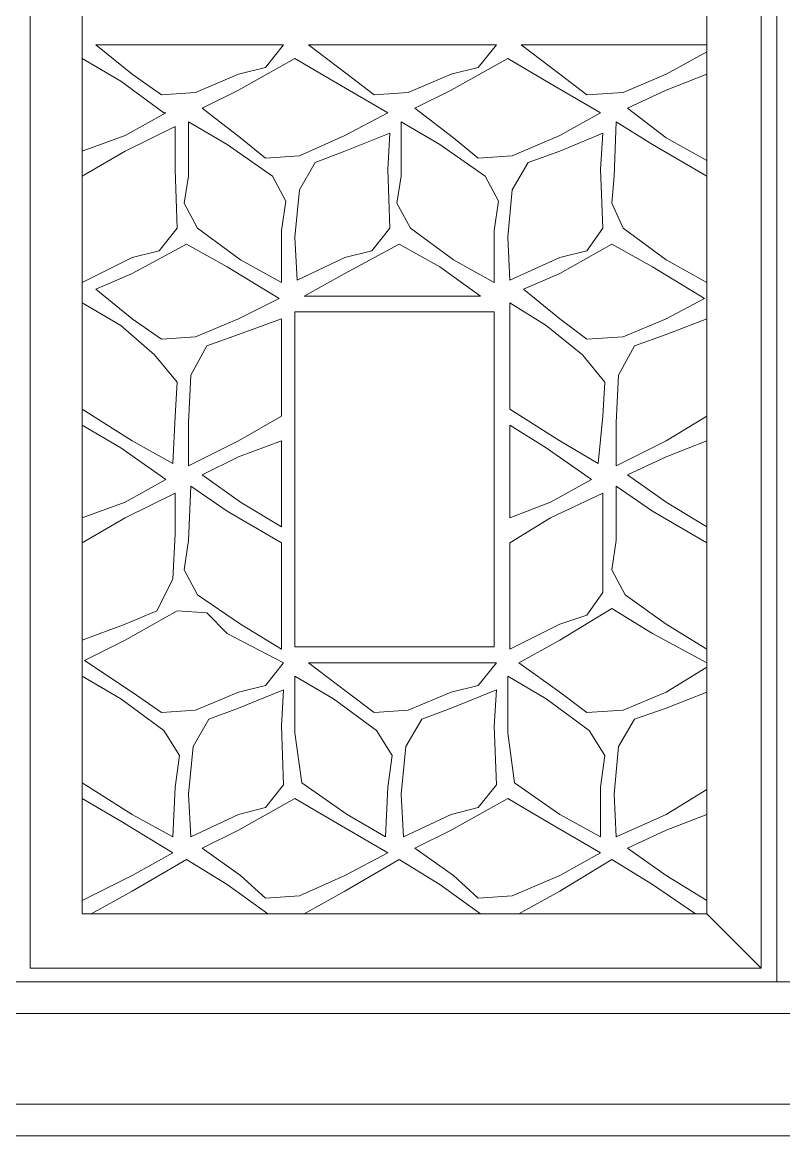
# Model space of a CAD drawing. Header units: centimetres. Extents: x -8.1 to 7.9, y -9.3 to 10.1.
# Drawn here: x -2.37 to 2.34, y -9.35 to -2.46 of the extents above; entities that cross this region are included whole.
import ezdxf

# ---------------------------------------------------------------- set-up
doc = ezdxf.new("R2010")
doc.units = ezdxf.units.CM
doc.header["$MEASUREMENT"] = 0
doc.layers.add('layer 1', color=7, linetype='Continuous')

msp = doc.modelspace()

# ---------------------------------------------------------------- linework, layer by layer
at = {"layer": 'layer 1', "color": 250, "lineweight": 0}
for points, knots in [([(-8.07314, 10.07983), (-8.07314, 10.07983), (7.93978, 10.07983), (7.93978, 10.07983), (7.93978, 10.07983), (7.93978, 10.07983), (7.93978, -9.34849), (7.93978, -9.34849), (7.93978, -9.34849), (7.93978, -9.34849), (-8.07314, -9.34849), (-8.07314, -9.34849), (-8.07314, -9.34849), (-8.07314, -9.34849), (-8.07314, 10.07983), (-8.07314, 10.07983)], [0, 0, 0, 0, 0.25, 0.25, 0.25, 0.25, 0.5, 0.5, 0.5, 0.5, 0.75, 0.75, 0.75, 0.75, 1, 1, 1, 1]), ([(-7.89129, 9.8978), (-7.89129, 9.8978), (7.75793, 9.8978), (7.75793, 9.8978), (7.75793, 9.8978), (7.75793, 9.8978), (7.75793, -9.15261), (7.75793, -9.15261), (7.75793, -9.15261), (7.75793, -9.15261), (-7.89129, -9.15261), (-7.89129, -9.15261), (-7.89129, -9.15261), (-7.89129, -9.15261), (-7.89129, 9.8978), (-7.89129, 9.8978)], [0, 0, 0, 0, 0.25, 0.25, 0.25, 0.25, 0.5, 0.5, 0.5, 0.5, 0.75, 0.75, 0.75, 0.75, 1, 1, 1, 1]), ([(-7.31732, 9.32401), (-7.31732, 9.32401), (7.19799, 9.32401), (7.19799, 9.32401), (7.19799, 9.32401), (7.19799, 9.32401), (7.19799, -8.59267), (7.19799, -8.59267), (7.19799, -8.59267), (7.19799, -8.59267), (-7.31732, -8.59267), (-7.31732, -8.59267), (-7.31732, -8.59267), (-7.31732, -8.59267), (-7.31732, 9.32401), (-7.31732, 9.32401)], [0, 0, 0, 0, 0.25, 0.25, 0.25, 0.25, 0.5, 0.5, 0.5, 0.5, 0.75, 0.75, 0.75, 0.75, 1, 1, 1, 1]), ([(2.29882, -8.39679), (2.29882, -8.39679), (2.29882, 9.14198), (2.29882, 9.14198), (2.29882, 9.14198), (2.29882, 9.14198), (-2.41833, 9.14198), (-2.41833, 9.14198), (-2.41833, 9.14198), (-2.41833, 9.14198), (-2.41833, -8.39679), (-2.41833, -8.39679), (-2.41833, -8.39679), (-2.41833, -8.39679), (2.29882, -8.39679), (2.29882, -8.39679)], [0, 0, 0, 0, 0.25, 0.25, 0.25, 0.25, 0.5, 0.5, 0.5, 0.5, 0.75, 0.75, 0.75, 0.75, 1, 1, 1, 1]), ([(7.00193, -8.39679), (7.00193, -8.39679), (7.00193, 9.14198), (7.00193, 9.14198), (7.00193, 9.14198), (7.00193, 9.14198), (2.29882, 9.14198), (2.29882, 9.14198), (2.29882, 9.14198), (2.29882, 9.14198), (2.29882, -8.39679), (2.29882, -8.39679), (2.29882, -8.39679), (2.29882, -8.39679), (7.00193, -8.39679), (7.00193, -8.39679)], [0, 0, 0, 0, 0.25, 0.25, 0.25, 0.25, 0.5, 0.5, 0.5, 0.5, 0.75, 0.75, 0.75, 0.75, 1, 1, 1, 1]), ([(-2.3203, -8.31279), (-2.3203, -8.31279), (2.20096, -8.31279), (2.20096, -8.31279), (2.20096, -8.31279), (2.20096, -8.31279), (2.20096, 9.04395), (2.20096, 9.04395), (2.20096, 9.04395), (2.20096, 9.04395), (-2.3203, 9.04395), (-2.3203, 9.04395), (-2.3203, 9.04395), (-2.3203, 9.04395), (-2.3203, -8.31279), (-2.3203, -8.31279)], [0, 0, 0, 0, 0.25, 0.25, 0.25, 0.25, 0.5, 0.5, 0.5, 0.5, 0.75, 0.75, 0.75, 0.75, 1, 1, 1, 1]), ([(-1.69038, -2.78371), (-1.69038, -2.78371), (-1.91432, -2.60186), (-1.91432, -2.60186), (-1.91432, -2.60186), (-1.91432, -2.60186), (-0.75253, -2.60186), (-0.75253, -2.60186)], [0, 0, 0, 0, 0.5, 0.5, 0.5, 0.5, 1, 1, 1, 1]), ([(-1.03259, -2.78371), (-1.03259, -2.78371), (-0.86459, -2.7418), (-0.86459, -2.7418), (-0.86459, -2.7418), (-0.86459, -2.7418), (-0.75253, -2.60186), (-0.75253, -2.60186)], [0, 0, 0, 0, 0.5, 0.5, 0.5, 0.5, 1, 1, 1, 1]), ([(0.28317, -2.78371), (0.28317, -2.78371), (0.45117, -2.7418), (0.45117, -2.7418), (0.45117, -2.7418), (0.45117, -2.7418), (0.56323, -2.60186), (0.56323, -2.60186)], [0, 0, 0, 0, 0.5, 0.5, 0.5, 0.5, 1, 1, 1, 1]), ([(1.86496, -2.60186), (1.86496, -2.60186), (0.7172, -2.60186), (0.7172, -2.60186), (0.7172, -2.60186), (0.7172, -2.60186), (0.95517, -2.78371), (0.95517, -2.78371), (0.95517, -2.78371), (0.95517, -2.78371), (1.12317, -2.9098), (1.12317, -2.9098), (1.12317, -2.9098), (1.12317, -2.9098), (1.34711, -2.89577), (1.34711, -2.89577), (1.34711, -2.89577), (1.34711, -2.89577), (1.61296, -2.78371), (1.61296, -2.78371), (1.61296, -2.78371), (1.61296, -2.78371), (1.86496, -2.64377), (1.86496, -2.64377)], [0, 0, 0, 0, 0.1666667, 0.1666667, 0.1666667, 0.1666667, 0.3333333, 0.3333333, 0.3333333, 0.3333333, 0.5, 0.5, 0.5, 0.5, 0.6666667, 0.6666667, 0.6666667, 0.6666667, 0.8333333, 0.8333333, 0.8333333, 0.8333333, 1, 1, 1, 1]), ([(-1.99832, -3.25965), (-1.99832, -3.25965), (-1.73229, -3.16162), (-1.73229, -3.16162), (-1.73229, -3.16162), (-1.73229, -3.16162), (-1.48047, -3.02168), (-1.48047, -3.02168), (-1.48047, -3.02168), (-1.48047, -3.02168), (-1.4945, -3.02168), (-1.4945, -3.02168), (-1.4945, -3.02168), (-1.4945, -3.02168), (-1.76035, -2.8258), (-1.76035, -2.8258), (-1.76035, -2.8258), (-1.76035, -2.8258), (-1.99832, -2.68586), (-1.99832, -2.68586)], [0, 0, 0, 0, 0.2, 0.2, 0.2, 0.2, 0.4, 0.4, 0.4, 0.4, 0.6, 0.6, 0.6, 0.6, 0.8, 0.8, 0.8, 0.8, 1, 1, 1, 1]), ([(0.2972, -3.17565), (0.2972, -3.17565), (0.05923, -2.9938), (0.05923, -2.9938), (0.05923, -2.9938), (0.05923, -2.9938), (0.28317, -2.88174), (0.28317, -2.88174), (0.28317, -2.88174), (0.28317, -2.88174), (0.6332, -2.68586), (0.6332, -2.68586)], [0, 0, 0, 0, 0.3333333, 0.3333333, 0.3333333, 0.3333333, 0.6666667, 0.6666667, 0.6666667, 0.6666667, 1, 1, 1, 1]), ([(0.6332, -2.68586), (0.6332, -2.68586), (0.87117, -2.8258), (0.87117, -2.8258), (0.87117, -2.8258), (0.87117, -2.8258), (1.20699, -3.02168), (1.20699, -3.02168), (1.20699, -3.02168), (1.20699, -3.02168), (0.95517, -3.16162), (0.95517, -3.16162), (0.95517, -3.16162), (0.95517, -3.16162), (0.66126, -3.28771), (0.66126, -3.28771)], [0, 0, 0, 0, 0.25, 0.25, 0.25, 0.25, 0.5, 0.5, 0.5, 0.5, 0.75, 0.75, 0.75, 0.75, 1, 1, 1, 1]), ([(-1.69038, -2.78371), (-1.69038, -2.78371), (-1.50835, -2.9098), (-1.50835, -2.9098), (-1.50835, -2.9098), (-1.50835, -2.9098), (-1.29844, -2.89577), (-1.29844, -2.89577)], [0, 0, 0, 0, 0.5, 0.5, 0.5, 0.5, 1, 1, 1, 1]), ([(-0.36059, -2.78371), (-0.36059, -2.78371), (-0.19259, -2.9098), (-0.19259, -2.9098), (-0.19259, -2.9098), (-0.19259, -2.9098), (0.01732, -2.89577), (0.01732, -2.89577)], [0, 0, 0, 0, 0.5, 0.5, 0.5, 0.5, 1, 1, 1, 1]), ([(1.86496, -3.31577), (1.86496, -3.31577), (1.61296, -3.17565), (1.61296, -3.17565), (1.61296, -3.17565), (1.61296, -3.17565), (1.37499, -2.9938), (1.37499, -2.9938), (1.37499, -2.9938), (1.37499, -2.9938), (1.61296, -2.88174), (1.61296, -2.88174), (1.61296, -2.88174), (1.61296, -2.88174), (1.86496, -2.78371), (1.86496, -2.78371)], [0, 0, 0, 0, 0.25, 0.25, 0.25, 0.25, 0.5, 0.5, 0.5, 0.5, 0.75, 0.75, 0.75, 0.75, 1, 1, 1, 1]), ([(1.86496, -3.41362), (1.86496, -3.41362), (1.52896, -3.21774), (1.52896, -3.21774), (1.52896, -3.21774), (1.52896, -3.21774), (1.30502, -3.0778), (1.30502, -3.0778), (1.30502, -3.0778), (1.30502, -3.0778), (1.29099, -3.41362), (1.29099, -3.41362), (1.29099, -3.41362), (1.29099, -3.41362), (1.27714, -3.58162), (1.27714, -3.58162), (1.27714, -3.58162), (1.27714, -3.58162), (1.34711, -3.73559), (1.34711, -3.73559), (1.34711, -3.73559), (1.34711, -3.73559), (1.61296, -3.93165), (1.61296, -3.93165), (1.61296, -3.93165), (1.61296, -3.93165), (1.86496, -4.07159), (1.86496, -4.07159)], [0, 0, 0, 0, 0.1428571, 0.1428571, 0.1428571, 0.1428571, 0.2857143, 0.2857143, 0.2857143, 0.2857143, 0.4285714, 0.4285714, 0.4285714, 0.4285714, 0.5714286, 0.5714286, 0.5714286, 0.5714286, 0.7142857, 0.7142857, 0.7142857, 0.7142857, 0.8571429, 0.8571429, 0.8571429, 0.8571429, 1, 1, 1, 1]), ([(-1.99832, -3.41362), (-1.99832, -3.41362), (-1.73229, -3.25965), (-1.73229, -3.25965), (-1.73229, -3.25965), (-1.73229, -3.25965), (-1.42435, -3.10568), (-1.42435, -3.10568), (-1.42435, -3.10568), (-1.42435, -3.10568), (-1.42435, -3.37171), (-1.42435, -3.37171), (-1.42435, -3.37171), (-1.42435, -3.37171), (-1.4105, -3.73559), (-1.4105, -3.73559)], [0, 0, 0, 0, 0.25, 0.25, 0.25, 0.25, 0.5, 0.5, 0.5, 0.5, 0.75, 0.75, 0.75, 0.75, 1, 1, 1, 1]), ([(-0.37462, -3.25965), (-0.37462, -3.25965), (-0.09474, -3.14777), (-0.09474, -3.14777), (-0.09474, -3.14777), (-0.09474, -3.14777), (-0.10859, -3.37171), (-0.10859, -3.37171), (-0.10859, -3.37171), (-0.10859, -3.37171), (-0.09474, -3.73559), (-0.09474, -3.73559)], [0, 0, 0, 0, 0.3333333, 0.3333333, 0.3333333, 0.3333333, 0.6666667, 0.6666667, 0.6666667, 0.6666667, 1, 1, 1, 1]), ([(0.95517, -3.25965), (0.95517, -3.25965), (1.22102, -3.14777), (1.22102, -3.14777), (1.22102, -3.14777), (1.22102, -3.14777), (1.20699, -3.37171), (1.20699, -3.37171), (1.20699, -3.37171), (1.20699, -3.37171), (1.22102, -3.73559), (1.22102, -3.73559)], [0, 0, 0, 0, 0.3333333, 0.3333333, 0.3333333, 0.3333333, 0.6666667, 0.6666667, 0.6666667, 0.6666667, 1, 1, 1, 1]), ([(-1.01856, -3.17565), (-1.01856, -3.17565), (-0.86459, -3.30174), (-0.86459, -3.30174), (-0.86459, -3.30174), (-0.86459, -3.30174), (-0.6545, -3.28771), (-0.6545, -3.28771)], [0, 0, 0, 0, 0.5, 0.5, 0.5, 0.5, 1, 1, 1, 1]), ([(0.2972, -3.17565), (0.2972, -3.17565), (0.45117, -3.30174), (0.45117, -3.30174), (0.45117, -3.30174), (0.45117, -3.30174), (0.66126, -3.28771), (0.66126, -3.28771)], [0, 0, 0, 0, 0.5, 0.5, 0.5, 0.5, 1, 1, 1, 1]), ([(-0.37462, -3.25965), (-0.37462, -3.25965), (-0.55665, -3.32962), (-0.55665, -3.32962), (-0.55665, -3.32962), (-0.55665, -3.32962), (-0.6545, -3.49762), (-0.6545, -3.49762)], [0, 0, 0, 0, 0.5, 0.5, 0.5, 0.5, 1, 1, 1, 1]), ([(0.95517, -3.25965), (0.95517, -3.25965), (0.75911, -3.32962), (0.75911, -3.32962), (0.75911, -3.32962), (0.75911, -3.32962), (0.66126, -3.49762), (0.66126, -3.49762)], [0, 0, 0, 0, 0.5, 0.5, 0.5, 0.5, 1, 1, 1, 1]), ([(-1.34053, -3.41362), (-1.34053, -3.41362), (-1.36841, -3.58162), (-1.36841, -3.58162), (-1.36841, -3.58162), (-1.36841, -3.58162), (-1.28441, -3.73559), (-1.28441, -3.73559)], [0, 0, 0, 0, 0.5, 0.5, 0.5, 0.5, 1, 1, 1, 1]), ([(-0.76656, -3.74962), (-0.76656, -3.74962), (-0.7385, -3.56759), (-0.7385, -3.56759), (-0.7385, -3.56759), (-0.7385, -3.56759), (-0.8225, -3.41362), (-0.8225, -3.41362)], [0, 0, 0, 0, 0.5, 0.5, 0.5, 0.5, 1, 1, 1, 1]), ([(-0.02477, -3.41362), (-0.02477, -3.41362), (-0.05265, -3.58162), (-0.05265, -3.58162), (-0.05265, -3.58162), (-0.05265, -3.58162), (0.03135, -3.73559), (0.03135, -3.73559)], [0, 0, 0, 0, 0.5, 0.5, 0.5, 0.5, 1, 1, 1, 1]), ([(0.5492, -3.74962), (0.5492, -3.74962), (0.57726, -3.56759), (0.57726, -3.56759), (0.57726, -3.56759), (0.57726, -3.56759), (0.49326, -3.41362), (0.49326, -3.41362)], [0, 0, 0, 0, 0.5, 0.5, 0.5, 0.5, 1, 1, 1, 1]), ([(-0.37462, -3.91762), (-0.37462, -3.91762), (-0.66853, -4.05756), (-0.66853, -4.05756), (-0.66853, -4.05756), (-0.66853, -4.05756), (-0.68256, -3.79153), (-0.68256, -3.79153), (-0.68256, -3.79153), (-0.68256, -3.79153), (-0.6545, -3.49762), (-0.6545, -3.49762)], [0, 0, 0, 0, 0.3333333, 0.3333333, 0.3333333, 0.3333333, 0.6666667, 0.6666667, 0.6666667, 0.6666667, 1, 1, 1, 1]), ([(0.95517, -3.91762), (0.95517, -3.91762), (0.64723, -4.05756), (0.64723, -4.05756), (0.64723, -4.05756), (0.64723, -4.05756), (0.6332, -3.79153), (0.6332, -3.79153), (0.6332, -3.79153), (0.6332, -3.79153), (0.66126, -3.49762), (0.66126, -3.49762)], [0, 0, 0, 0, 0.3333333, 0.3333333, 0.3333333, 0.3333333, 0.6666667, 0.6666667, 0.6666667, 0.6666667, 1, 1, 1, 1]), ([(-1.69038, -3.91762), (-1.69038, -3.91762), (-1.52238, -3.87553), (-1.52238, -3.87553), (-1.52238, -3.87553), (-1.52238, -3.87553), (-1.4105, -3.73559), (-1.4105, -3.73559)], [0, 0, 0, 0, 0.5, 0.5, 0.5, 0.5, 1, 1, 1, 1]), ([(-0.37462, -3.91762), (-0.37462, -3.91762), (-0.20662, -3.87553), (-0.20662, -3.87553), (-0.20662, -3.87553), (-0.20662, -3.87553), (-0.09474, -3.73559), (-0.09474, -3.73559)], [0, 0, 0, 0, 0.5, 0.5, 0.5, 0.5, 1, 1, 1, 1]), ([(0.95517, -3.91762), (0.95517, -3.91762), (1.12317, -3.87553), (1.12317, -3.87553), (1.12317, -3.87553), (1.12317, -3.87553), (1.22102, -3.73559), (1.22102, -3.73559)], [0, 0, 0, 0, 0.5, 0.5, 0.5, 0.5, 1, 1, 1, 1]), ([(-0.78059, -4.16944), (-0.78059, -4.16944), (-1.10256, -3.97356), (-1.10256, -3.97356), (-1.10256, -3.97356), (-1.10256, -3.97356), (-1.35438, -3.83362), (-1.35438, -3.83362), (-1.35438, -3.83362), (-1.35438, -3.83362), (-1.69038, -4.01547), (-1.69038, -4.01547), (-1.69038, -4.01547), (-1.69038, -4.01547), (-1.91432, -4.1135), (-1.91432, -4.1135), (-1.91432, -4.1135), (-1.91432, -4.1135), (-1.69038, -4.29553), (-1.69038, -4.29553), (-1.69038, -4.29553), (-1.69038, -4.29553), (-1.50835, -4.42144), (-1.50835, -4.42144), (-1.50835, -4.42144), (-1.50835, -4.42144), (-1.29844, -4.40741), (-1.29844, -4.40741), (-1.29844, -4.40741), (-1.29844, -4.40741), (-1.03259, -4.29553), (-1.03259, -4.29553), (-1.03259, -4.29553), (-1.03259, -4.29553), (-0.78059, -4.16944), (-0.78059, -4.16944)], [0, 0, 0, 0, 0.1111111, 0.1111111, 0.1111111, 0.1111111, 0.2222222, 0.2222222, 0.2222222, 0.2222222, 0.3333333, 0.3333333, 0.3333333, 0.3333333, 0.4444444, 0.4444444, 0.4444444, 0.4444444, 0.5555556, 0.5555556, 0.5555556, 0.5555556, 0.6666667, 0.6666667, 0.6666667, 0.6666667, 0.7777778, 0.7777778, 0.7777778, 0.7777778, 0.8888889, 0.8888889, 0.8888889, 0.8888889, 1, 1, 1, 1]), ([(-1.99832, -4.85547), (-1.99832, -4.85547), (-1.69038, -5.05135), (-1.69038, -5.05135), (-1.69038, -5.05135), (-1.69038, -5.05135), (-1.43838, -5.19129), (-1.43838, -5.19129), (-1.43838, -5.19129), (-1.43838, -5.19129), (-1.42435, -4.89738), (-1.42435, -4.89738), (-1.42435, -4.89738), (-1.42435, -4.89738), (-1.4105, -4.68747), (-1.4105, -4.68747), (-1.4105, -4.68747), (-1.4105, -4.68747), (-1.55044, -4.51947), (-1.55044, -4.51947), (-1.55044, -4.51947), (-1.55044, -4.51947), (-1.76035, -4.33744), (-1.76035, -4.33744), (-1.76035, -4.33744), (-1.76035, -4.33744), (-1.99832, -4.1975), (-1.99832, -4.1975)], [0, 0, 0, 0, 0.1428571, 0.1428571, 0.1428571, 0.1428571, 0.2857143, 0.2857143, 0.2857143, 0.2857143, 0.4285714, 0.4285714, 0.4285714, 0.4285714, 0.5714286, 0.5714286, 0.5714286, 0.5714286, 0.7142857, 0.7142857, 0.7142857, 0.7142857, 0.8571429, 0.8571429, 0.8571429, 0.8571429, 1, 1, 1, 1]), ([(-0.68256, -4.25344), (-0.68256, -4.25344), (0.5492, -4.25344), (0.5492, -4.25344), (0.5492, -4.25344), (0.5492, -4.25344), (0.5492, -6.32521), (0.5492, -6.32521), (0.5492, -6.32521), (0.5492, -6.32521), (-0.68256, -6.32521), (-0.68256, -6.32521), (-0.68256, -6.32521), (-0.68256, -6.32521), (-0.68256, -4.25344), (-0.68256, -4.25344)], [0, 0, 0, 0, 0.25, 0.25, 0.25, 0.25, 0.5, 0.5, 0.5, 0.5, 0.75, 0.75, 0.75, 0.75, 1, 1, 1, 1]), ([(0.95517, -4.29553), (0.95517, -4.29553), (1.12317, -4.42144), (1.12317, -4.42144), (1.12317, -4.42144), (1.12317, -4.42144), (1.34711, -4.40741), (1.34711, -4.40741)], [0, 0, 0, 0, 0.5, 0.5, 0.5, 0.5, 1, 1, 1, 1]), ([(-1.03259, -4.39356), (-1.03259, -4.39356), (-1.22847, -4.46353), (-1.22847, -4.46353), (-1.22847, -4.46353), (-1.22847, -4.46353), (-1.3265, -4.64538), (-1.3265, -4.64538)], [0, 0, 0, 0, 0.5, 0.5, 0.5, 0.5, 1, 1, 1, 1]), ([(1.61296, -4.39356), (1.61296, -4.39356), (1.41708, -4.46353), (1.41708, -4.46353), (1.41708, -4.46353), (1.41708, -4.46353), (1.31905, -4.64538), (1.31905, -4.64538)], [0, 0, 0, 0, 0.5, 0.5, 0.5, 0.5, 1, 1, 1, 1]), ([(1.22102, -4.89738), (1.22102, -4.89738), (1.23505, -4.68747), (1.23505, -4.68747), (1.23505, -4.68747), (1.23505, -4.68747), (1.09511, -4.51947), (1.09511, -4.51947)], [0, 0, 0, 0, 0.5, 0.5, 0.5, 0.5, 1, 1, 1, 1]), ([(1.86496, -4.89738), (1.86496, -4.89738), (1.61296, -5.05135), (1.61296, -5.05135), (1.61296, -5.05135), (1.61296, -5.05135), (1.30502, -5.20532), (1.30502, -5.20532), (1.30502, -5.20532), (1.30502, -5.20532), (1.30502, -4.93929), (1.30502, -4.93929), (1.30502, -4.93929), (1.30502, -4.93929), (1.31905, -4.64538), (1.31905, -4.64538)], [0, 0, 0, 0, 0.25, 0.25, 0.25, 0.25, 0.5, 0.5, 0.5, 0.5, 0.75, 0.75, 0.75, 0.75, 1, 1, 1, 1]), ([(-1.99832, -5.52729), (-1.99832, -5.52729), (-1.73229, -5.42926), (-1.73229, -5.42926), (-1.73229, -5.42926), (-1.73229, -5.42926), (-1.48047, -5.28932), (-1.48047, -5.28932), (-1.48047, -5.28932), (-1.48047, -5.28932), (-1.76035, -5.09326), (-1.76035, -5.09326), (-1.76035, -5.09326), (-1.76035, -5.09326), (-1.99832, -4.95332), (-1.99832, -4.95332)], [0, 0, 0, 0, 0.25, 0.25, 0.25, 0.25, 0.5, 0.5, 0.5, 0.5, 0.75, 0.75, 0.75, 0.75, 1, 1, 1, 1]), ([(1.86496, -5.05135), (1.86496, -5.05135), (1.61296, -5.14938), (1.61296, -5.14938), (1.61296, -5.14938), (1.61296, -5.14938), (1.37499, -5.26126), (1.37499, -5.26126), (1.37499, -5.26126), (1.37499, -5.26126), (1.61296, -5.42926), (1.61296, -5.42926), (1.61296, -5.42926), (1.61296, -5.42926), (1.86496, -5.58323), (1.86496, -5.58323)], [0, 0, 0, 0, 0.25, 0.25, 0.25, 0.25, 0.5, 0.5, 0.5, 0.5, 0.75, 0.75, 0.75, 0.75, 1, 1, 1, 1]), ([(1.30502, -5.66724), (1.30502, -5.66724), (1.30502, -5.33123), (1.30502, -5.33123), (1.30502, -5.33123), (1.30502, -5.33123), (1.52896, -5.4852), (1.52896, -5.4852), (1.52896, -5.4852), (1.52896, -5.4852), (1.86496, -5.68127), (1.86496, -5.68127)], [0, 0, 0, 0, 0.3333333, 0.3333333, 0.3333333, 0.3333333, 0.6666667, 0.6666667, 0.6666667, 0.6666667, 1, 1, 1, 1]), ([(-1.99832, -6.28312), (-1.99832, -6.28312), (-1.73229, -6.18509), (-1.73229, -6.18509), (-1.73229, -6.18509), (-1.73229, -6.18509), (-1.53641, -6.10109), (-1.53641, -6.10109), (-1.53641, -6.10109), (-1.53641, -6.10109), (-1.43838, -5.90521), (-1.43838, -5.90521), (-1.43838, -5.90521), (-1.43838, -5.90521), (-1.42435, -5.62532), (-1.42435, -5.62532), (-1.42435, -5.62532), (-1.42435, -5.62532), (-1.42435, -5.37332), (-1.42435, -5.37332), (-1.42435, -5.37332), (-1.42435, -5.37332), (-1.73229, -5.52729), (-1.73229, -5.52729), (-1.73229, -5.52729), (-1.73229, -5.52729), (-1.99832, -5.68127), (-1.99832, -5.68127)], [0, 0, 0, 0, 0.1428571, 0.1428571, 0.1428571, 0.1428571, 0.2857143, 0.2857143, 0.2857143, 0.2857143, 0.4285714, 0.4285714, 0.4285714, 0.4285714, 0.5714286, 0.5714286, 0.5714286, 0.5714286, 0.7142857, 0.7142857, 0.7142857, 0.7142857, 0.8571429, 0.8571429, 0.8571429, 0.8571429, 1, 1, 1, 1]), ([(-1.34053, -5.66724), (-1.34053, -5.66724), (-1.36841, -5.84927), (-1.36841, -5.84927), (-1.36841, -5.84927), (-1.36841, -5.84927), (-1.28441, -6.00324), (-1.28441, -6.00324)], [0, 0, 0, 0, 0.5, 0.5, 0.5, 0.5, 1, 1, 1, 1]), ([(1.30502, -5.66724), (1.30502, -5.66724), (1.27714, -5.84927), (1.27714, -5.84927), (1.27714, -5.84927), (1.27714, -5.84927), (1.36096, -6.00324), (1.36096, -6.00324)], [0, 0, 0, 0, 0.5, 0.5, 0.5, 0.5, 1, 1, 1, 1]), ([(0.95517, -6.18509), (0.95517, -6.18509), (1.12317, -6.12915), (1.12317, -6.12915), (1.12317, -6.12915), (1.12317, -6.12915), (1.22102, -5.98921), (1.22102, -5.98921)], [0, 0, 0, 0, 0.5, 0.5, 0.5, 0.5, 1, 1, 1, 1]), ([(1.86496, -6.33906), (1.86496, -6.33906), (1.61296, -6.18509), (1.61296, -6.18509), (1.61296, -6.18509), (1.61296, -6.18509), (1.36096, -6.00324), (1.36096, -6.00324)], [0, 0, 0, 0, 0.5, 0.5, 0.5, 0.5, 1, 1, 1, 1]), ([(-1.10256, -6.24121), (-1.10256, -6.24121), (-1.22847, -6.11512), (-1.22847, -6.11512), (-1.22847, -6.11512), (-1.22847, -6.11512), (-1.4105, -6.10109), (-1.4105, -6.10109)], [0, 0, 0, 0, 0.5, 0.5, 0.5, 0.5, 1, 1, 1, 1]), ([(1.86496, -6.42306), (1.86496, -6.42306), (1.52896, -6.24121), (1.52896, -6.24121), (1.52896, -6.24121), (1.52896, -6.24121), (1.27714, -6.08724), (1.27714, -6.08724), (1.27714, -6.08724), (1.27714, -6.08724), (0.95517, -6.28312), (0.95517, -6.28312), (0.95517, -6.28312), (0.95517, -6.28312), (0.70317, -6.42306), (0.70317, -6.42306), (0.70317, -6.42306), (0.70317, -6.42306), (0.95517, -6.60509), (0.95517, -6.60509), (0.95517, -6.60509), (0.95517, -6.60509), (1.12317, -6.731), (1.12317, -6.731), (1.12317, -6.731), (1.12317, -6.731), (1.34711, -6.71697), (1.34711, -6.71697), (1.34711, -6.71697), (1.34711, -6.71697), (1.61296, -6.60509), (1.61296, -6.60509), (1.61296, -6.60509), (1.61296, -6.60509), (1.86496, -6.45112), (1.86496, -6.45112)], [0, 0, 0, 0, 0.1111111, 0.1111111, 0.1111111, 0.1111111, 0.2222222, 0.2222222, 0.2222222, 0.2222222, 0.3333333, 0.3333333, 0.3333333, 0.3333333, 0.4444444, 0.4444444, 0.4444444, 0.4444444, 0.5555556, 0.5555556, 0.5555556, 0.5555556, 0.6666667, 0.6666667, 0.6666667, 0.6666667, 0.7777778, 0.7777778, 0.7777778, 0.7777778, 0.8888889, 0.8888889, 0.8888889, 0.8888889, 1, 1, 1, 1]), ([(-1.03259, -6.60509), (-1.03259, -6.60509), (-0.86459, -6.563), (-0.86459, -6.563), (-0.86459, -6.563), (-0.86459, -6.563), (-0.75253, -6.42306), (-0.75253, -6.42306)], [0, 0, 0, 0, 0.5, 0.5, 0.5, 0.5, 1, 1, 1, 1]), ([(0.56323, -6.42306), (0.56323, -6.42306), (-0.59856, -6.42306), (-0.59856, -6.42306), (-0.59856, -6.42306), (-0.59856, -6.42306), (-0.36059, -6.60509), (-0.36059, -6.60509), (-0.36059, -6.60509), (-0.36059, -6.60509), (-0.19259, -6.731), (-0.19259, -6.731), (-0.19259, -6.731), (-0.19259, -6.731), (0.01732, -6.71697), (0.01732, -6.71697), (0.01732, -6.71697), (0.01732, -6.71697), (0.28317, -6.60509), (0.28317, -6.60509), (0.28317, -6.60509), (0.28317, -6.60509), (0.45117, -6.563), (0.45117, -6.563), (0.45117, -6.563), (0.45117, -6.563), (0.56323, -6.42306), (0.56323, -6.42306)], [0, 0, 0, 0, 0.1428571, 0.1428571, 0.1428571, 0.1428571, 0.2857143, 0.2857143, 0.2857143, 0.2857143, 0.4285714, 0.4285714, 0.4285714, 0.4285714, 0.5714286, 0.5714286, 0.5714286, 0.5714286, 0.7142857, 0.7142857, 0.7142857, 0.7142857, 0.8571429, 0.8571429, 0.8571429, 0.8571429, 1, 1, 1, 1]), ([(-1.99832, -7.16503), (-1.99832, -7.16503), (-1.69038, -7.36091), (-1.69038, -7.36091), (-1.69038, -7.36091), (-1.69038, -7.36091), (-1.43838, -7.50085), (-1.43838, -7.50085), (-1.43838, -7.50085), (-1.43838, -7.50085), (-1.42435, -7.19291), (-1.42435, -7.19291), (-1.42435, -7.19291), (-1.42435, -7.19291), (-1.39647, -6.99703), (-1.39647, -6.99703), (-1.39647, -6.99703), (-1.39647, -6.99703), (-1.4945, -6.84306), (-1.4945, -6.84306), (-1.4945, -6.84306), (-1.4945, -6.84306), (-1.76035, -6.647), (-1.76035, -6.647), (-1.76035, -6.647), (-1.76035, -6.647), (-1.99832, -6.50706), (-1.99832, -6.50706)], [0, 0, 0, 0, 0.1428571, 0.1428571, 0.1428571, 0.1428571, 0.2857143, 0.2857143, 0.2857143, 0.2857143, 0.4285714, 0.4285714, 0.4285714, 0.4285714, 0.5714286, 0.5714286, 0.5714286, 0.5714286, 0.7142857, 0.7142857, 0.7142857, 0.7142857, 0.8571429, 0.8571429, 0.8571429, 0.8571429, 1, 1, 1, 1]), ([(-0.64065, -7.16503), (-0.64065, -7.16503), (-0.36059, -7.36091), (-0.36059, -7.36091), (-0.36059, -7.36091), (-0.36059, -7.36091), (-0.12262, -7.50085), (-0.12262, -7.50085), (-0.12262, -7.50085), (-0.12262, -7.50085), (-0.10859, -7.19291), (-0.10859, -7.19291), (-0.10859, -7.19291), (-0.10859, -7.19291), (-0.08071, -6.99703), (-0.08071, -6.99703), (-0.08071, -6.99703), (-0.08071, -6.99703), (-0.17874, -6.84306), (-0.17874, -6.84306), (-0.17874, -6.84306), (-0.17874, -6.84306), (-0.44459, -6.647), (-0.44459, -6.647), (-0.44459, -6.647), (-0.44459, -6.647), (-0.68256, -6.50706), (-0.68256, -6.50706), (-0.68256, -6.50706), (-0.68256, -6.50706), (-0.68256, -6.85709), (-0.68256, -6.85709), (-0.68256, -6.85709), (-0.68256, -6.85709), (-0.64065, -7.16503), (-0.64065, -7.16503)], [0, 0, 0, 0, 0.1111111, 0.1111111, 0.1111111, 0.1111111, 0.2222222, 0.2222222, 0.2222222, 0.2222222, 0.3333333, 0.3333333, 0.3333333, 0.3333333, 0.4444444, 0.4444444, 0.4444444, 0.4444444, 0.5555556, 0.5555556, 0.5555556, 0.5555556, 0.6666667, 0.6666667, 0.6666667, 0.6666667, 0.7777778, 0.7777778, 0.7777778, 0.7777778, 0.8888889, 0.8888889, 0.8888889, 0.8888889, 1, 1, 1, 1]), ([(-1.69038, -6.60509), (-1.69038, -6.60509), (-1.50835, -6.731), (-1.50835, -6.731), (-1.50835, -6.731), (-1.50835, -6.731), (-1.29844, -6.71697), (-1.29844, -6.71697)], [0, 0, 0, 0, 0.5, 0.5, 0.5, 0.5, 1, 1, 1, 1]), ([(-1.03259, -6.70312), (-1.03259, -6.70312), (-1.21444, -6.77309), (-1.21444, -6.77309), (-1.21444, -6.77309), (-1.21444, -6.77309), (-1.31247, -6.94109), (-1.31247, -6.94109)], [0, 0, 0, 0, 0.5, 0.5, 0.5, 0.5, 1, 1, 1, 1]), ([(0.28317, -6.70312), (0.28317, -6.70312), (0.10132, -6.77309), (0.10132, -6.77309), (0.10132, -6.77309), (0.10132, -6.77309), (0.00329, -6.94109), (0.00329, -6.94109)], [0, 0, 0, 0, 0.5, 0.5, 0.5, 0.5, 1, 1, 1, 1]), ([(1.61296, -6.70312), (1.61296, -6.70312), (1.41708, -6.77309), (1.41708, -6.77309), (1.41708, -6.77309), (1.41708, -6.77309), (1.31905, -6.94109), (1.31905, -6.94109)], [0, 0, 0, 0, 0.5, 0.5, 0.5, 0.5, 1, 1, 1, 1]), ([(1.20699, -7.19291), (1.20699, -7.19291), (1.23505, -6.99703), (1.23505, -6.99703), (1.23505, -6.99703), (1.23505, -6.99703), (1.13702, -6.84306), (1.13702, -6.84306)], [0, 0, 0, 0, 0.5, 0.5, 0.5, 0.5, 1, 1, 1, 1]), ([(1.86496, -7.20694), (1.86496, -7.20694), (1.61296, -7.36091), (1.61296, -7.36091), (1.61296, -7.36091), (1.61296, -7.36091), (1.30502, -7.50085), (1.30502, -7.50085), (1.30502, -7.50085), (1.30502, -7.50085), (1.29099, -7.235), (1.29099, -7.235), (1.29099, -7.235), (1.29099, -7.235), (1.31905, -6.94109), (1.31905, -6.94109)], [0, 0, 0, 0, 0.25, 0.25, 0.25, 0.25, 0.5, 0.5, 0.5, 0.5, 0.75, 0.75, 0.75, 0.75, 1, 1, 1, 1]), ([(-1.03259, -7.36091), (-1.03259, -7.36091), (-0.86459, -7.319), (-0.86459, -7.319), (-0.86459, -7.319), (-0.86459, -7.319), (-0.75253, -7.17888), (-0.75253, -7.17888)], [0, 0, 0, 0, 0.5, 0.5, 0.5, 0.5, 1, 1, 1, 1]), ([(0.28317, -7.36091), (0.28317, -7.36091), (0.45117, -7.319), (0.45117, -7.319), (0.45117, -7.319), (0.45117, -7.319), (0.56323, -7.17888), (0.56323, -7.17888)], [0, 0, 0, 0, 0.5, 0.5, 0.5, 0.5, 1, 1, 1, 1]), ([(-1.99832, -7.89279), (-1.99832, -7.89279), (-1.69038, -7.73882), (-1.69038, -7.73882), (-1.69038, -7.73882), (-1.69038, -7.73882), (-1.43838, -7.59888), (-1.43838, -7.59888), (-1.43838, -7.59888), (-1.43838, -7.59888), (-1.76035, -7.403), (-1.76035, -7.403), (-1.76035, -7.403), (-1.76035, -7.403), (-1.99832, -7.26288), (-1.99832, -7.26288)], [0, 0, 0, 0, 0.25, 0.25, 0.25, 0.25, 0.5, 0.5, 0.5, 0.5, 0.75, 0.75, 0.75, 0.75, 1, 1, 1, 1]), ([(-1.01856, -7.73882), (-1.01856, -7.73882), (-1.25653, -7.57082), (-1.25653, -7.57082), (-1.25653, -7.57082), (-1.25653, -7.57082), (-1.03259, -7.45894), (-1.03259, -7.45894), (-1.03259, -7.45894), (-1.03259, -7.45894), (-0.68256, -7.26288), (-0.68256, -7.26288)], [0, 0, 0, 0, 0.3333333, 0.3333333, 0.3333333, 0.3333333, 0.6666667, 0.6666667, 0.6666667, 0.6666667, 1, 1, 1, 1]), ([(-0.68256, -7.26288), (-0.68256, -7.26288), (-0.44459, -7.403), (-0.44459, -7.403), (-0.44459, -7.403), (-0.44459, -7.403), (-0.10859, -7.59888), (-0.10859, -7.59888), (-0.10859, -7.59888), (-0.10859, -7.59888), (-0.37462, -7.73882), (-0.37462, -7.73882), (-0.37462, -7.73882), (-0.37462, -7.73882), (-0.6545, -7.86491), (-0.6545, -7.86491)], [0, 0, 0, 0, 0.25, 0.25, 0.25, 0.25, 0.5, 0.5, 0.5, 0.5, 0.75, 0.75, 0.75, 0.75, 1, 1, 1, 1]), ([(1.86496, -7.36091), (1.86496, -7.36091), (1.61296, -7.45894), (1.61296, -7.45894), (1.61296, -7.45894), (1.61296, -7.45894), (1.37499, -7.57082), (1.37499, -7.57082), (1.37499, -7.57082), (1.37499, -7.57082), (1.61296, -7.73882), (1.61296, -7.73882), (1.61296, -7.73882), (1.61296, -7.73882), (1.86496, -7.89279), (1.86496, -7.89279)], [0, 0, 0, 0, 0.25, 0.25, 0.25, 0.25, 0.5, 0.5, 0.5, 0.5, 0.75, 0.75, 0.75, 0.75, 1, 1, 1, 1]), ([(-1.94238, -7.97679), (-1.94238, -7.97679), (-1.69038, -7.83685), (-1.69038, -7.83685), (-1.69038, -7.83685), (-1.69038, -7.83685), (-1.35438, -7.64079), (-1.35438, -7.64079), (-1.35438, -7.64079), (-1.35438, -7.64079), (-1.10256, -7.79476), (-1.10256, -7.79476), (-1.10256, -7.79476), (-1.10256, -7.79476), (-0.85056, -7.97679), (-0.85056, -7.97679)], [0, 0, 0, 0, 0.25, 0.25, 0.25, 0.25, 0.5, 0.5, 0.5, 0.5, 0.75, 0.75, 0.75, 0.75, 1, 1, 1, 1]), ([(-0.62662, -7.97679), (-0.62662, -7.97679), (-0.37462, -7.83685), (-0.37462, -7.83685), (-0.37462, -7.83685), (-0.37462, -7.83685), (-0.03862, -7.64079), (-0.03862, -7.64079), (-0.03862, -7.64079), (-0.03862, -7.64079), (0.2132, -7.79476), (0.2132, -7.79476), (0.2132, -7.79476), (0.2132, -7.79476), (0.4652, -7.97679), (0.4652, -7.97679)], [0, 0, 0, 0, 0.25, 0.25, 0.25, 0.25, 0.5, 0.5, 0.5, 0.5, 0.75, 0.75, 0.75, 0.75, 1, 1, 1, 1]), ([(0.70317, -7.97679), (0.70317, -7.97679), (0.95517, -7.83685), (0.95517, -7.83685), (0.95517, -7.83685), (0.95517, -7.83685), (1.27714, -7.64079), (1.27714, -7.64079), (1.27714, -7.64079), (1.27714, -7.64079), (1.52896, -7.79476), (1.52896, -7.79476), (1.52896, -7.79476), (1.52896, -7.79476), (1.79499, -7.97679), (1.79499, -7.97679)], [0, 0, 0, 0, 0.25, 0.25, 0.25, 0.25, 0.5, 0.5, 0.5, 0.5, 0.75, 0.75, 0.75, 0.75, 1, 1, 1, 1]), ([(-1.01856, -7.73882), (-1.01856, -7.73882), (-0.86459, -7.87876), (-0.86459, -7.87876), (-0.86459, -7.87876), (-0.86459, -7.87876), (-0.6545, -7.86491), (-0.6545, -7.86491)], [0, 0, 0, 0, 0.5, 0.5, 0.5, 0.5, 1, 1, 1, 1]), ([(0.2972, -7.73882), (0.2972, -7.73882), (0.45117, -7.87876), (0.45117, -7.87876), (0.45117, -7.87876), (0.45117, -7.87876), (0.66126, -7.86491), (0.66126, -7.86491)], [0, 0, 0, 0, 0.5, 0.5, 0.5, 0.5, 1, 1, 1, 1])]:
    msp.add_open_spline(points, degree=3, knots=knots, dxfattribs=at)
for points in [[(-1.99832, 8.72216), (-1.99832, 8.72216), (-1.99832, -7.97679), (-1.99832, -7.97679)], [(1.86496, -7.97679), (1.86496, -7.97679), (1.86496, 8.72216), (1.86496, 8.72216)], [(-0.36059, -2.78371), (-0.36059, -2.78371), (-0.59856, -2.60186), (-0.59856, -2.60186)], [(0.56323, -2.60186), (0.56323, -2.60186), (-0.59856, -2.60186), (-0.59856, -2.60186)], [(-1.03259, -2.88174), (-1.03259, -2.88174), (-0.68256, -2.68586), (-0.68256, -2.68586)], [(-0.44459, -2.8258), (-0.44459, -2.8258), (-0.68256, -2.68586), (-0.68256, -2.68586)], [(-1.03259, -2.78371), (-1.03259, -2.78371), (-1.29844, -2.89577), (-1.29844, -2.89577)], [(0.28317, -2.78371), (0.28317, -2.78371), (0.01732, -2.89577), (0.01732, -2.89577)], [(-1.03259, -2.88174), (-1.03259, -2.88174), (-1.25653, -2.9938), (-1.25653, -2.9938)], [(-0.44459, -2.8258), (-0.44459, -2.8258), (-0.10859, -3.02168), (-0.10859, -3.02168)], [(-1.01856, -3.17565), (-1.01856, -3.17565), (-1.25653, -2.9938), (-1.25653, -2.9938)], [(-0.37462, -3.16162), (-0.37462, -3.16162), (-0.10859, -3.02168), (-0.10859, -3.02168)], [(-1.10256, -3.21774), (-1.10256, -3.21774), (-1.34053, -3.0778), (-1.34053, -3.0778)], [(-1.34053, -3.41362), (-1.34053, -3.41362), (-1.34053, -3.0778), (-1.34053, -3.0778)], [(0.2132, -3.21774), (0.2132, -3.21774), (-0.02477, -3.0778), (-0.02477, -3.0778)], [(-0.02477, -3.41362), (-0.02477, -3.41362), (-0.02477, -3.0778), (-0.02477, -3.0778)], [(-0.37462, -3.16162), (-0.37462, -3.16162), (-0.6545, -3.28771), (-0.6545, -3.28771)], [(-1.10256, -3.21774), (-1.10256, -3.21774), (-0.8225, -3.41362), (-0.8225, -3.41362)], [(0.2132, -3.21774), (0.2132, -3.21774), (0.49326, -3.41362), (0.49326, -3.41362)], [(-1.01856, -3.93165), (-1.01856, -3.93165), (-1.28441, -3.73559), (-1.28441, -3.73559)], [(-0.76656, -3.74962), (-0.76656, -3.74962), (-0.76656, -4.07159), (-0.76656, -4.07159)], [(0.2972, -3.93165), (0.2972, -3.93165), (0.03135, -3.73559), (0.03135, -3.73559)], [(0.5492, -3.74962), (0.5492, -3.74962), (0.5492, -4.07159), (0.5492, -4.07159)], [(-0.37462, -4.01547), (-0.37462, -4.01547), (-0.03862, -3.83362), (-0.03862, -3.83362)], [(0.2132, -3.97356), (0.2132, -3.97356), (-0.03862, -3.83362), (-0.03862, -3.83362)], [(0.95517, -4.01547), (0.95517, -4.01547), (1.27714, -3.83362), (1.27714, -3.83362)], [(1.52896, -3.97356), (1.52896, -3.97356), (1.27714, -3.83362), (1.27714, -3.83362)], [(-1.69038, -3.91762), (-1.69038, -3.91762), (-1.99832, -4.07159), (-1.99832, -4.07159)], [(-1.01856, -3.93165), (-1.01856, -3.93165), (-0.76656, -4.07159), (-0.76656, -4.07159)], [(0.2132, -3.97356), (0.2132, -3.97356), (0.4652, -4.15559), (0.4652, -4.15559)], [(0.2972, -3.93165), (0.2972, -3.93165), (0.5492, -4.07159), (0.5492, -4.07159)], [(1.52896, -3.97356), (1.52896, -3.97356), (1.85093, -4.16944), (1.85093, -4.16944)], [(-0.37462, -4.01547), (-0.37462, -4.01547), (-0.62662, -4.15559), (-0.62662, -4.15559)], [(0.95517, -4.01547), (0.95517, -4.01547), (0.73123, -4.1135), (0.73123, -4.1135)], [(0.95517, -4.29553), (0.95517, -4.29553), (0.73123, -4.1135), (0.73123, -4.1135)], [(-0.62662, -4.15559), (-0.62662, -4.15559), (0.4652, -4.15559), (0.4652, -4.15559)], [(0.87117, -4.33744), (0.87117, -4.33744), (0.64723, -4.1975), (0.64723, -4.1975)], [(0.64723, -4.85547), (0.64723, -4.85547), (0.64723, -4.1975), (0.64723, -4.1975)], [(1.61296, -4.29553), (1.61296, -4.29553), (1.85093, -4.16944), (1.85093, -4.16944)], [(-1.03259, -4.39356), (-1.03259, -4.39356), (-0.76656, -4.29553), (-0.76656, -4.29553)], [(-0.76656, -4.89738), (-0.76656, -4.89738), (-0.76656, -4.29553), (-0.76656, -4.29553)], [(0.87117, -4.33744), (0.87117, -4.33744), (1.09511, -4.51947), (1.09511, -4.51947)], [(1.61296, -4.29553), (1.61296, -4.29553), (1.34711, -4.40741), (1.34711, -4.40741)], [(1.61296, -4.39356), (1.61296, -4.39356), (1.86496, -4.29553), (1.86496, -4.29553)], [(-1.34053, -4.93929), (-1.34053, -4.93929), (-1.3265, -4.64538), (-1.3265, -4.64538)], [(0.95517, -5.05135), (0.95517, -5.05135), (0.64723, -4.85547), (0.64723, -4.85547)], [(-1.34053, -4.93929), (-1.34053, -4.93929), (-1.34053, -5.20532), (-1.34053, -5.20532)], [(-1.03259, -5.05135), (-1.03259, -5.05135), (-0.76656, -4.89738), (-0.76656, -4.89738)], [(0.87117, -5.09326), (0.87117, -5.09326), (0.64723, -4.95332), (0.64723, -4.95332)], [(0.64723, -4.95332), (0.64723, -4.95332), (0.64723, -5.52729), (0.64723, -5.52729)], [(1.22102, -4.89738), (1.22102, -4.89738), (1.19314, -5.19129), (1.19314, -5.19129)], [(-1.03259, -5.05135), (-1.03259, -5.05135), (-1.34053, -5.20532), (-1.34053, -5.20532)], [(-1.03259, -5.14938), (-1.03259, -5.14938), (-0.76656, -5.05135), (-0.76656, -5.05135)], [(-0.76656, -5.58323), (-0.76656, -5.58323), (-0.76656, -5.05135), (-0.76656, -5.05135)], [(0.87117, -5.09326), (0.87117, -5.09326), (1.15105, -5.28932), (1.15105, -5.28932)], [(0.95517, -5.05135), (0.95517, -5.05135), (1.19314, -5.19129), (1.19314, -5.19129)], [(-1.03259, -5.14938), (-1.03259, -5.14938), (-1.25653, -5.26126), (-1.25653, -5.26126)], [(-1.01856, -5.42926), (-1.01856, -5.42926), (-1.25653, -5.26126), (-1.25653, -5.26126)], [(0.89905, -5.42926), (0.89905, -5.42926), (1.15105, -5.28932), (1.15105, -5.28932)], [(-1.34053, -5.66724), (-1.34053, -5.66724), (-1.3265, -5.33123), (-1.3265, -5.33123)], [(-1.10256, -5.4852), (-1.10256, -5.4852), (-1.3265, -5.33123), (-1.3265, -5.33123)], [(-1.01856, -5.42926), (-1.01856, -5.42926), (-0.76656, -5.58323), (-0.76656, -5.58323)], [(0.89905, -5.42926), (0.89905, -5.42926), (0.64723, -5.52729), (0.64723, -5.52729)], [(0.89905, -5.52729), (0.89905, -5.52729), (1.22102, -5.37332), (1.22102, -5.37332)], [(1.22102, -5.62532), (1.22102, -5.62532), (1.22102, -5.37332), (1.22102, -5.37332)], [(-1.10256, -5.4852), (-1.10256, -5.4852), (-0.76656, -5.68127), (-0.76656, -5.68127)], [(0.89905, -5.52729), (0.89905, -5.52729), (0.64723, -5.68127), (0.64723, -5.68127)], [(1.22102, -5.62532), (1.22102, -5.62532), (1.22102, -5.98921), (1.22102, -5.98921)], [(-0.76656, -5.68127), (-0.76656, -5.68127), (-0.76656, -6.33906), (-0.76656, -6.33906)], [(0.64723, -5.68127), (0.64723, -5.68127), (0.64723, -6.33906), (0.64723, -6.33906)], [(-1.01856, -6.18509), (-1.01856, -6.18509), (-1.28441, -6.00324), (-1.28441, -6.00324)], [(-1.73229, -6.28312), (-1.73229, -6.28312), (-1.4105, -6.10109), (-1.4105, -6.10109)], [(-1.01856, -6.18509), (-1.01856, -6.18509), (-0.76656, -6.33906), (-0.76656, -6.33906)], [(0.95517, -6.18509), (0.95517, -6.18509), (0.64723, -6.33906), (0.64723, -6.33906)], [(-1.10256, -6.24121), (-1.10256, -6.24121), (-0.75253, -6.42306), (-0.75253, -6.42306)], [(-1.73229, -6.28312), (-1.73229, -6.28312), (-1.98429, -6.40903), (-1.98429, -6.40903)], [(-1.69038, -6.60509), (-1.69038, -6.60509), (-1.98429, -6.40903), (-1.98429, -6.40903)], [(0.87117, -6.647), (0.87117, -6.647), (0.6332, -6.50706), (0.6332, -6.50706)], [(0.6332, -6.85709), (0.6332, -6.85709), (0.6332, -6.50706), (0.6332, -6.50706)], [(-1.03259, -6.60509), (-1.03259, -6.60509), (-1.29844, -6.71697), (-1.29844, -6.71697)], [(-1.03259, -6.70312), (-1.03259, -6.70312), (-0.75253, -6.59106), (-0.75253, -6.59106)], [(-0.76656, -6.815), (-0.76656, -6.815), (-0.75253, -6.59106), (-0.75253, -6.59106)], [(0.28317, -6.70312), (0.28317, -6.70312), (0.56323, -6.59106), (0.56323, -6.59106)], [(0.5492, -6.815), (0.5492, -6.815), (0.56323, -6.59106), (0.56323, -6.59106)], [(1.61296, -6.70312), (1.61296, -6.70312), (1.86496, -6.60509), (1.86496, -6.60509)], [(0.87117, -6.647), (0.87117, -6.647), (1.13702, -6.84306), (1.13702, -6.84306)], [(-0.76656, -6.815), (-0.76656, -6.815), (-0.75253, -7.17888), (-0.75253, -7.17888)], [(0.5492, -6.815), (0.5492, -6.815), (0.56323, -7.17888), (0.56323, -7.17888)], [(0.6332, -6.85709), (0.6332, -6.85709), (0.67511, -7.16503), (0.67511, -7.16503)], [(-1.34053, -7.235), (-1.34053, -7.235), (-1.31247, -6.94109), (-1.31247, -6.94109)], [(-0.02477, -7.235), (-0.02477, -7.235), (0.00329, -6.94109), (0.00329, -6.94109)], [(0.95517, -7.36091), (0.95517, -7.36091), (0.67511, -7.16503), (0.67511, -7.16503)], [(1.20699, -7.19291), (1.20699, -7.19291), (1.20699, -7.50085), (1.20699, -7.50085)], [(-1.34053, -7.235), (-1.34053, -7.235), (-1.3265, -7.50085), (-1.3265, -7.50085)], [(-0.02477, -7.235), (-0.02477, -7.235), (-0.01074, -7.50085), (-0.01074, -7.50085)], [(0.28317, -7.45894), (0.28317, -7.45894), (0.6332, -7.26288), (0.6332, -7.26288)], [(0.87117, -7.403), (0.87117, -7.403), (0.6332, -7.26288), (0.6332, -7.26288)], [(-1.03259, -7.36091), (-1.03259, -7.36091), (-1.3265, -7.50085), (-1.3265, -7.50085)], [(0.28317, -7.36091), (0.28317, -7.36091), (-0.01074, -7.50085), (-0.01074, -7.50085)], [(0.95517, -7.36091), (0.95517, -7.36091), (1.20699, -7.50085), (1.20699, -7.50085)], [(0.87117, -7.403), (0.87117, -7.403), (1.20699, -7.59888), (1.20699, -7.59888)], [(0.28317, -7.45894), (0.28317, -7.45894), (0.05923, -7.57082), (0.05923, -7.57082)], [(0.2972, -7.73882), (0.2972, -7.73882), (0.05923, -7.57082), (0.05923, -7.57082)], [(0.95517, -7.73882), (0.95517, -7.73882), (1.20699, -7.59888), (1.20699, -7.59888)], [(0.95517, -7.73882), (0.95517, -7.73882), (0.66126, -7.86491), (0.66126, -7.86491)], [(-1.99832, -7.97679), (-1.99832, -7.97679), (1.86496, -7.97679), (1.86496, -7.97679)], [(1.86496, -7.97679), (1.86496, -7.97679), (2.20096, -8.31279), (2.20096, -8.31279)]]:
    msp.add_open_spline(points, degree=3, dxfattribs=at)

doc.saveas('drawing.dxf')
